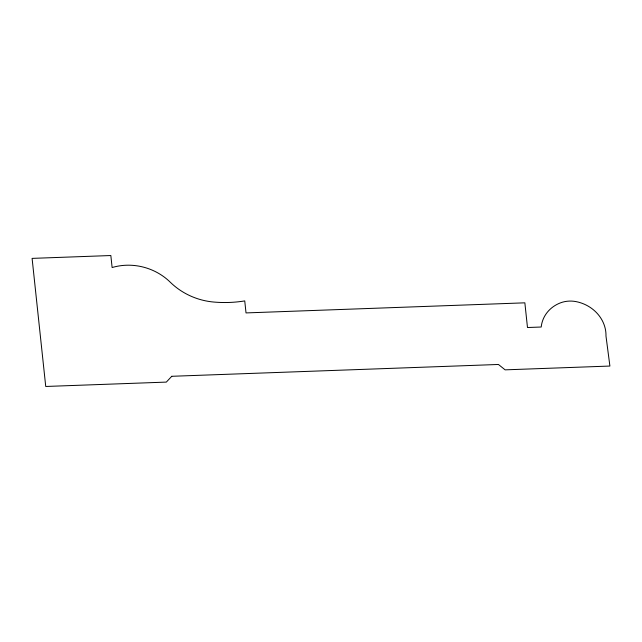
<?xml version="1.0" encoding="UTF-8"?>
<svg xmlns="http://www.w3.org/2000/svg" width="642" height="642" viewBox="0 0 642 642"><rect width="100%" height="100%" fill="white"/><g stroke="black" fill="none" stroke-linecap="round" stroke-linejoin="round"><path stroke-width="0.96" d="M171.775 376.292L166.318 382.102L45.734 386.468L32.1 258.381L110.841 255.532L112.117 267.537A54.923 49.611 17.7 0 1 170.234 282.175A65.123 58.823 17.7 0 0 213.682 302.037A116.932 105.625 17.7 0 0 244.746 300.913L246.022 312.919L524.859 302.831L527.483 327.516L541.206 327.019A34.203 30.896 17.7 0 1 560.394 302.888A27.221 24.589 17.7 0 1 576.211 301.644A35.607 32.164 17.7 0 1 605.984 336.055L609.9 366.052L505.11 369.848L498.457 364.471L171.775 376.292"/></g></svg>
